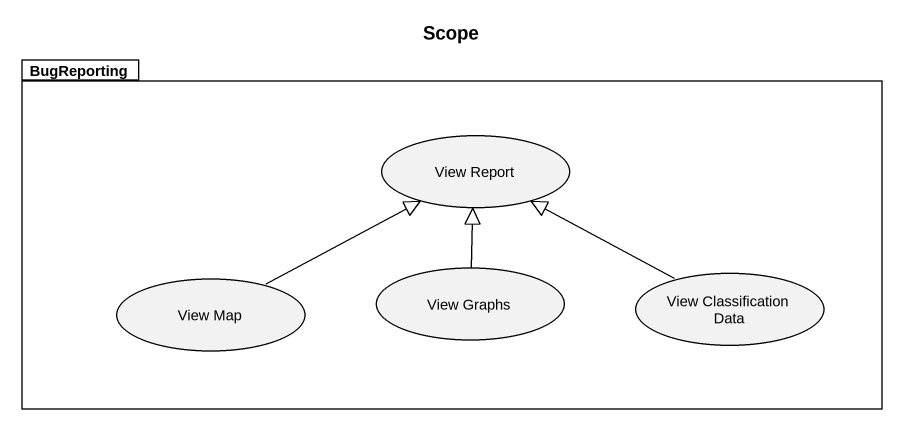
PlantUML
@startuml
title Scope
package BugReporting {
  usecase "View Report" as View_Report
  usecase "View Map" as View_Map
  usecase "View Graphs" as View_Graphs
  usecase "View Classification Data" as View_Classification_Data
}
View_Map -right-|> View_Report
View_Graphs -up-|> View_Report
View_Classification_Data -left-|> View_Report
@enduml
